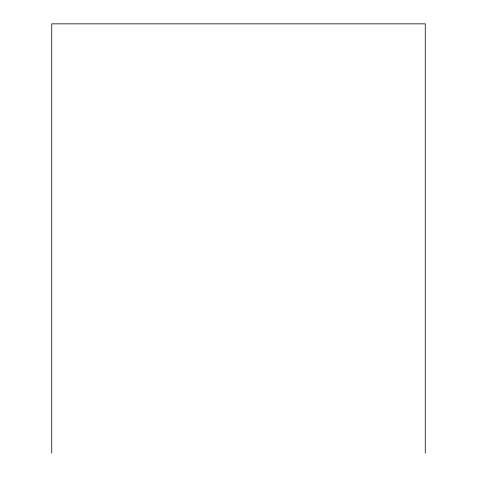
<?xml version="1.0" encoding="UTF-8"?>
<svg xmlns="http://www.w3.org/2000/svg" width="477" height="477" viewBox="0 0 477 477"><rect width="100%" height="100%" fill="white"/><g stroke="black" fill="none" stroke-linecap="round" stroke-linejoin="round"><path stroke-width="0.72" d="M425.257 453.15L425.257 23.85L51.743 23.85L51.743 453.15"/></g></svg>
